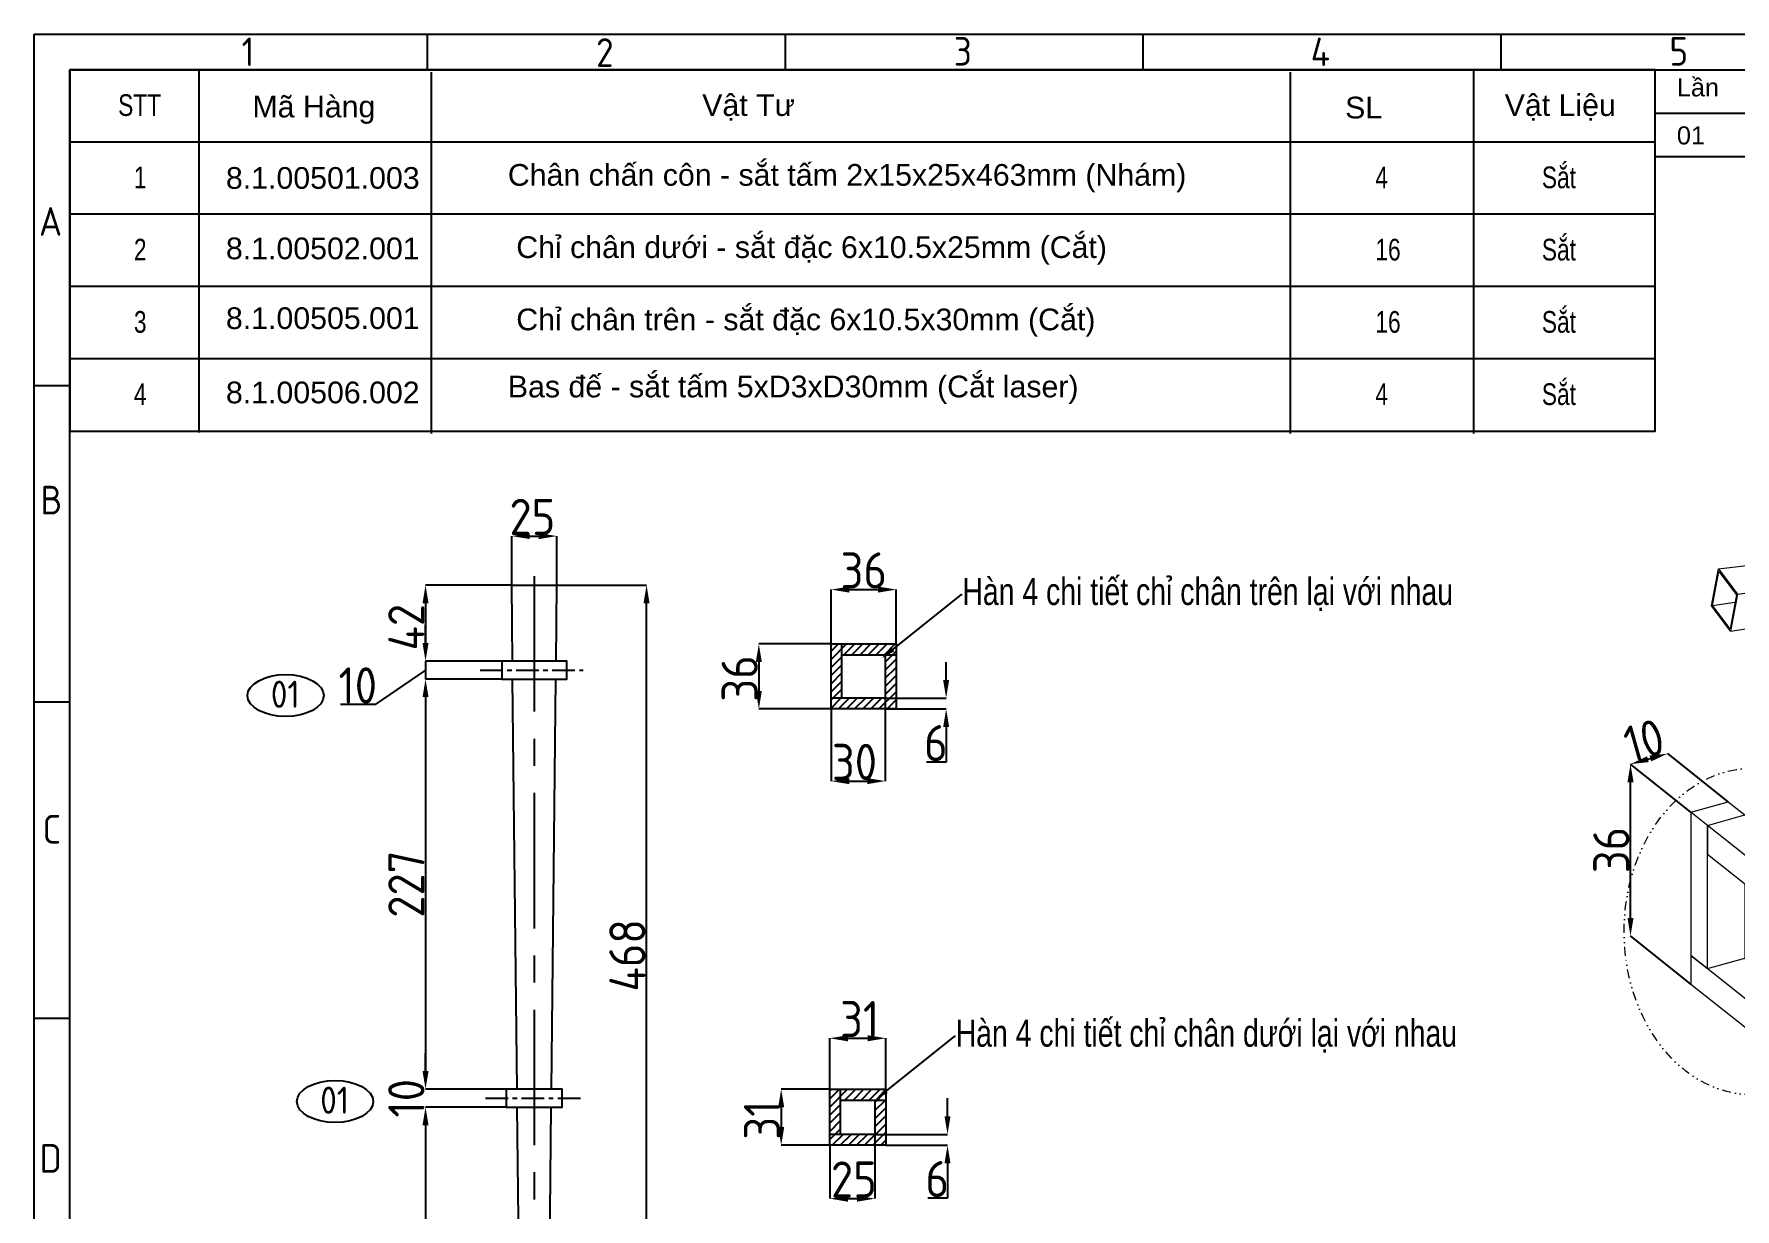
# Model space of a CAD drawing. Header units: millimetres. Extents: x -127318 to -46279, y 54276 to 57025.
# Drawn here: x -105221 to -104280, y 54836 to 55487 of the extents above; entities that cross this region are included whole.
import ezdxf
from ezdxf import colors
from ezdxf.entities.mleader import LeaderData, LeaderLine
from ezdxf.math import Vec2, Vec3

# ---------------------------------------------------------------- set-up
doc = ezdxf.new("R2010")
doc.units = ezdxf.units.MM
doc.header["$PDMODE"] = 2
for name, pattern in [('CENTER', [2, 1.25, -0.25, 0.25, -0.25]), ('CENTERX2', [4, 2.5, -0.5, 0.5, -0.5]), ('CONTPVMNIL', [0]), ('DIVIDE', [1.25, 0.5, -0.25, 0, -0.25, 0, -0.25])]:
    doc.linetypes.add(name, pattern=pattern)
doc.layers.get('0').update_dxf_attribs({"linetype": 'CONTPVMNIL'})
doc.layers.get('DEFPOINTS').update_dxf_attribs({"color": 6})
for name, color, linetype in [('CENTER', 1, 'CENTERX2'), ('FRAME050', 6, 'Continuous'), ('MAIN', 7, 'Continuous')]:
    doc.layers.add(name, color=color, linetype=linetype)
doc.layers.add('d tam', color=2, linetype='CENTER', lineweight=9)
doc.styles.add('ISOCP', font='isocp')
doc.styles.get("Standard").update_dxf_attribs({"font": 'isocp.shx'})
doc.styles.add('style1', font='arial.ttf', dxfattribs={"width": 0.75})
doc.dimstyles.new('Dim20$0', dxfattribs={"dimtxt": 20, "dimasz": 10, "dimexe": 0, "dimexo": 0, "dimgap": 0.6, "dimtad": 1, "dimtoh": 1, "dimdsep": 46, "dimtxsty": 'ISOCP', "dimcen": 0, "dimclrd": 3, "dimclre": 3, "dimclrt": 7, "dimadec": 3, "dimazin": 2, "dimtp": 0.05, "dimtm": 0.05, "dimtfac": 0.7, "dimtofl": 0, "dimtmove": 0, "dimatfit": 3, "dimfxl": 1, "dimtolj": 1, "dimarcsym": 0})
doc.dimstyles.new('Dim20$2', dxfattribs={"dimtxt": 20, "dimasz": 10, "dimexe": 0, "dimexo": 0, "dimgap": 0.6, "dimtad": 1, "dimtoh": 1, "dimdsep": 46, "dimtxsty": 'ISOCP', "dimcen": 0, "dimclrd": 3, "dimclre": 3, "dimclrt": 7, "dimadec": 3, "dimazin": 2, "dimtp": 0.05, "dimtm": 0.05, "dimtfac": 0.7, "dimtofl": 0, "dimtmove": 0, "dimatfit": 3, "dimfxl": 1, "dimtolj": 1, "dimarcsym": 0})

# ---------------------------------------------------------------- blocks, each defined once
blk = doc.blocks.new('ẢERHAEEH')
at = {"layer": 'FRAME050'}
for p, q in [((-261.36, 213.96), (-261.36, 217.92)), ((-221.76, 213.96), (-221.76, 217.92)), ((-182.16, 213.96), (-182.16, 217.92)), ((-142.56, 213.96), (-142.56, 217.92)), ((-300.96, 178.96), (-304.92, 178.96)), ((-300.96, 143.96), (-304.92, 143.96)), ((-304.92, 108.96), (-300.96, 108.96))]:
    blk.add_line(p, q, dxfattribs=at)
at = {"layer": 'MAIN', "color": 7, "linetype": 'Continuous'}
blk.add_lwpolyline([(-300.96, 213.96), (-3.96, 213.96), (-3.96, 3.96), (-300.96, 3.96)], close=True, dxfattribs=at)
at = {"layer": 'FRAME050', "style": 'ISOCP'}
for s, p in [('1', (-281.95, 214.36)), ('2', (-242.72, 214.28)), ('3', (-203.13, 214.42)), ('4', (-163.63, 214.36)), ('5', (-123.93, 214.42)), ('A', (-304.37, 195.59)), ('B', (-304.21, 164.74)), ('C', (-303.97, 128.3)), ('D', (-304.3, 91.87))]:
    blk.add_text(s, height=3.17, dxfattribs=at).set_placement(p)
blk = doc.blocks.new('*D443')
at = {"color": 3, "lineweight": -2, "ltscale": 30, "transparency": 16777216}
for p, q in [((-104779.94, 55149.11), (-104779.94, 55179.21)), ((-104769.94, 55179.21), (-104753.94, 55179.21)), ((-104743.94, 55149.11), (-104743.94, 55179.21))]:
    blk.add_line(p, q, dxfattribs=at)
at = {"color": 3, "ltscale": 30, "transparency": 16777216}
for points in [[(-104769.94, 55180.88), (-104769.94, 55177.55), (-104779.94, 55179.21)], [(-104753.94, 55180.88), (-104753.94, 55177.55), (-104743.94, 55179.21)]]:
    blk.add_solid(points, dxfattribs=at)
at = {"layer": 'DEFPOINTS', "color": 0, "ltscale": 30, "transparency": 16777216}
for p in [(-104743.94, 55179.21), (-104779.94, 55149.11), (-104743.94, 55149.11)]:
    blk.add_point(p, dxfattribs=at)
at = {"color": 7, "ltscale": 30, "transparency": 16777216, "insert": (-104761.86, 55189.81), "char_height": 20, "attachment_point": 5, "style": 'ISOCP'}
blk.add_mtext('\\A1;36', dxfattribs=at)
blk = doc.blocks.new('*D411')
at = {"color": 3, "lineweight": -2, "ltscale": 30, "transparency": 16777216}
for p, q in [((-104944.2, 55181.66), (-104882.06, 55181.66)), ((-104882.06, 54723.66), (-104882.06, 55171.66)), ((-104929.2, 54713.66), (-104882.06, 54713.66))]:
    blk.add_line(p, q, dxfattribs=at)
at = {"color": 3, "ltscale": 30, "transparency": 16777216}
for points in [[(-104883.73, 55171.66), (-104880.4, 55171.66), (-104882.06, 55181.66)], [(-104883.73, 54723.66), (-104880.4, 54723.66), (-104882.06, 54713.66)]]:
    blk.add_solid(points, dxfattribs=at)
at = {"layer": 'DEFPOINTS', "color": 0, "ltscale": 30, "transparency": 16777216}
for p in [(-104944.2, 55181.66), (-104882.06, 55181.66), (-104929.2, 54713.66)]:
    blk.add_point(p, dxfattribs=at)
at = {"color": 7, "ltscale": 30, "transparency": 16777216, "insert": (-104892.66, 54976.75), "char_height": 20, "attachment_point": 5, "rotation": 90, "style": 'ISOCP'}
blk.add_mtext('\\A1;468', dxfattribs=at)
blk = doc.blocks.new('*D412')
at = {"color": 3, "lineweight": -2, "ltscale": 30, "transparency": 16777216}
for p, q in [((-104956.7, 55181.66), (-104956.7, 55208.82)), ((-104946.7, 55208.82), (-104941.7, 55208.82)), ((-104931.7, 55181.66), (-104931.7, 55208.82))]:
    blk.add_line(p, q, dxfattribs=at)
at = {"color": 3, "ltscale": 30, "transparency": 16777216}
for points in [[(-104946.7, 55210.49), (-104946.7, 55207.15), (-104956.7, 55208.82)], [(-104941.7, 55210.49), (-104941.7, 55207.15), (-104931.7, 55208.82)]]:
    blk.add_solid(points, dxfattribs=at)
at = {"layer": 'DEFPOINTS', "color": 0, "ltscale": 30, "transparency": 16777216}
for p in [(-104931.7, 55208.82), (-104956.7, 55181.66), (-104931.7, 55181.66)]:
    blk.add_point(p, dxfattribs=at)
at = {"color": 7, "ltscale": 30, "transparency": 16777216, "insert": (-104945.25, 55219.42), "char_height": 20, "attachment_point": 5, "style": 'ISOCP'}
blk.add_mtext('\\A1;25', dxfattribs=at)
blk = doc.blocks.new('*D413')
at = {"color": 3, "lineweight": -2, "ltscale": 30, "transparency": 16777216}
for p, q in [((-104956.7, 55181.66), (-105004.37, 55181.66)), ((-105004.37, 55171.66), (-105004.37, 55149.66)), ((-104956.24, 55139.66), (-105004.37, 55139.66))]:
    blk.add_line(p, q, dxfattribs=at)
at = {"color": 3, "ltscale": 30, "transparency": 16777216}
for points in [[(-105006.04, 55171.66), (-105002.7, 55171.66), (-105004.37, 55181.66)], [(-105006.04, 55149.66), (-105002.7, 55149.66), (-105004.37, 55139.66)]]:
    blk.add_solid(points, dxfattribs=at)
at = {"layer": 'DEFPOINTS', "color": 0, "ltscale": 30, "transparency": 16777216}
for p in [(-104956.7, 55181.66), (-105004.37, 55139.66), (-104956.24, 55139.66)]:
    blk.add_point(p, dxfattribs=at)
at = {"color": 7, "ltscale": 30, "transparency": 16777216, "insert": (-105014.97, 55158.38), "char_height": 20, "attachment_point": 5, "rotation": 90, "style": 'ISOCP'}
blk.add_mtext('\\A1;42', dxfattribs=at)
blk = doc.blocks.new('*D426')
at = {"color": 3, "lineweight": -2, "ltscale": 30, "transparency": 16777216}
for p, q in [((-105004.37, 55149.66), (-105004.37, 55159.66)), ((-104956.24, 55139.66), (-105004.37, 55139.66)), ((-105004.37, 55139.66), (-105004.37, 55129.66)), ((-105004.37, 55134.66), (-105032.25, 55115.54)), ((-104962.2, 55129.66), (-105004.37, 55129.66)), ((-105004.37, 55119.66), (-105004.37, 55109.66)), ((-105032.25, 55115.54), (-105051.46, 55115.54))]:
    blk.add_line(p, q, dxfattribs=at)
at = {"color": 3, "ltscale": 30, "transparency": 16777216}
for points in [[(-105006.04, 55149.66), (-105002.7, 55149.66), (-105004.37, 55139.66)], [(-105006.04, 55119.66), (-105002.7, 55119.66), (-105004.37, 55129.66)]]:
    blk.add_solid(points, dxfattribs=at)
at = {"layer": 'DEFPOINTS', "color": 0, "ltscale": 30, "transparency": 16777216}
for p in [(-104956.24, 55139.66), (-105004.37, 55129.66), (-104962.2, 55129.66)]:
    blk.add_point(p, dxfattribs=at)
at = {"color": 7, "ltscale": 30, "transparency": 16777216, "insert": (-105041.85, 55126.14), "char_height": 20, "attachment_point": 5, "style": 'ISOCP'}
blk.add_mtext('\\A1;10', dxfattribs=at)
blk = doc.blocks.new('*D427')
at = {"color": 3, "lineweight": -2, "ltscale": 30, "transparency": 16777216}
for p, q in [((-104962.2, 55129.66), (-105004.37, 55129.66)), ((-105004.37, 55119.66), (-105004.37, 54912.66)), ((-104959.7, 54902.66), (-105004.37, 54902.66))]:
    blk.add_line(p, q, dxfattribs=at)
at = {"color": 3, "ltscale": 30, "transparency": 16777216}
for points in [[(-105006.04, 55119.66), (-105002.7, 55119.66), (-105004.37, 55129.66)], [(-105006.04, 54912.66), (-105002.7, 54912.66), (-105004.37, 54902.66)]]:
    blk.add_solid(points, dxfattribs=at)
at = {"layer": 'DEFPOINTS', "color": 0, "ltscale": 30, "transparency": 16777216}
for p in [(-104962.2, 55129.66), (-105004.37, 54902.66), (-104959.7, 54902.66)]:
    blk.add_point(p, dxfattribs=at)
at = {"color": 7, "ltscale": 30, "transparency": 16777216, "insert": (-105014.97, 55016.16), "char_height": 20, "attachment_point": 5, "rotation": 90, "style": 'ISOCP'}
blk.add_mtext('\\A1;227', dxfattribs=at)
blk = doc.blocks.new('*D428')
at = {"color": 3, "lineweight": -2, "ltscale": 30, "transparency": 16777216}
for p, q in [((-105004.37, 54912.66), (-105004.37, 54922.66)), ((-104959.7, 54902.66), (-105004.37, 54902.66)), ((-104959.7, 54892.66), (-105004.37, 54892.66)), ((-105004.37, 54882.66), (-105004.37, 54872.66))]:
    blk.add_line(p, q, dxfattribs=at)
at = {"color": 3, "ltscale": 30, "transparency": 16777216}
for points in [[(-105006.04, 54912.66), (-105002.7, 54912.66), (-105004.37, 54902.66)], [(-105006.04, 54882.66), (-105002.7, 54882.66), (-105004.37, 54892.66)]]:
    blk.add_solid(points, dxfattribs=at)
at = {"layer": 'DEFPOINTS', "color": 0, "ltscale": 30, "transparency": 16777216}
for p in [(-104959.7, 54902.66), (-105004.37, 54892.66), (-104959.7, 54892.66)]:
    blk.add_point(p, dxfattribs=at)
at = {"color": 7, "ltscale": 30, "transparency": 16777216, "insert": (-105014.97, 54897.66), "char_height": 20, "attachment_point": 5, "rotation": 90, "style": 'ISOCP'}
blk.add_mtext('\\A1;10', dxfattribs=at)
blk = doc.blocks.new('*D429')
at = {"color": 3, "lineweight": -2, "ltscale": 30, "transparency": 16777216}
for p, q in [((-104959.7, 54892.66), (-105004.37, 54892.66)), ((-105004.37, 54882.66), (-105004.37, 54728.66)), ((-104959.2, 54718.66), (-105004.37, 54718.66))]:
    blk.add_line(p, q, dxfattribs=at)
at = {"color": 3, "ltscale": 30, "transparency": 16777216}
for points in [[(-105006.04, 54882.66), (-105002.7, 54882.66), (-105004.37, 54892.66)], [(-105006.04, 54728.66), (-105002.7, 54728.66), (-105004.37, 54718.66)]]:
    blk.add_solid(points, dxfattribs=at)
at = {"layer": 'DEFPOINTS', "color": 0, "ltscale": 30, "transparency": 16777216}
for p in [(-104959.7, 54892.66), (-105004.37, 54718.66), (-104959.2, 54718.66)]:
    blk.add_point(p, dxfattribs=at)
at = {"color": 7, "ltscale": 30, "transparency": 16777216, "insert": (-105014.97, 54805.66), "char_height": 20, "attachment_point": 5, "rotation": 90, "style": 'ISOCP'}
blk.add_mtext('\\A1;174', dxfattribs=at)
blk = doc.blocks.new('2131')
at = {"color": 0, "linetype": 'Continuous', "lineweight": 0, "extrusion": (0, 0.903528, 0.42853)}
for p, q in [((-100923.35, 43792.51), (-100908.01, 43800.97)), ((-100921.95, 43792.59), (-100907.83, 43800.37)), ((-100908.01, 43800.97), (-100888.27, 43794.4)), ((-100907.83, 43800.37), (-100889.67, 43794.32)), ((-100907.83, 43800.37), (-100907.8, 43787.88)), ((-100903.61, 43785.94), (-100923.35, 43792.51)), ((-100923.35, 43792.51), (-100922.69, 43753.44)), ((-100903.79, 43786.54), (-100921.95, 43792.59)), ((-100889.67, 43794.32), (-100903.79, 43786.54)), ((-100903.61, 43785.94), (-100903.69, 43747.12)), ((-100888.27, 43794.4), (-100903.61, 43785.94)), ((-100888.27, 43794.4), (-100888.92, 43755.18)), ((-100922.8, 43759.55), (-100931.51, 43754.75)), ((-100888.87, 43758.46), (-100882.83, 43756.45)), ((-100880.99, 43757.46), (-100888.84, 43760.08)), ((-100931.51, 43754.75), (-100931.51, 43747.52)), ((-100931.51, 43754.75), (-100903.08, 43745.28)), ((-100903.61, 43747.09), (-100929.66, 43755.77)), ((-100927.3, 43754.98), (-100922.76, 43757.48)), ((-100885.2, 43757.24), (-100905.45, 43746.07)), ((-100903.08, 43745.28), (-100880.99, 43757.46)), ((-100880.99, 43750.24), (-100903.08, 43738.06)), ((-100880.99, 43757.46), (-100880.99, 43750.24)), ((-100903.08, 43738.06), (-100931.51, 43747.52)), ((-100922.54, 43744.54), (-100919.08, 43538.1)), ((-100903.08, 43745.28), (-100903.08, 43738.06)), ((-100889.08, 43745.77), (-100892.55, 43539.05)), ((-100903.71, 43738.27), (-100904.15, 43533.13)), ((-100919.18, 43543.92), (-100927.56, 43539.3)), ((-100923.35, 43539.53), (-100919.14, 43541.85)), ((-100888.27, 43541.41), (-100905.45, 43531.94)), ((-100903.08, 43531.15), (-100884.06, 43541.64)), ((-100892.48, 43542.81), (-100885.9, 43540.62)), ((-100884.06, 43541.64), (-100892.46, 43544.43)), ((-100884.06, 43541.64), (-100884.06, 43534.41)), ((-100927.56, 43539.3), (-100927.56, 43532.07)), ((-100927.56, 43539.3), (-100903.08, 43531.15)), ((-100903.08, 43523.92), (-100927.56, 43532.07)), ((-100903.61, 43532.95), (-100925.72, 43540.32)), ((-100884.06, 43534.41), (-100903.08, 43523.92)), ((-100918.93, 43529.2), (-100916.33, 43374.56)), ((-100904.16, 43524.28), (-100904.49, 43370.61)), ((-100903.08, 43531.15), (-100903.08, 43523.92)), ((-100892.7, 43529.64), (-100895.28, 43375.69)), ((-100920.81, 43375.12), (-100920.81, 43372.41)), ((-100916.33, 43374.56), (-100904.49, 43370.61)), ((-100904.49, 43370.61), (-100895.28, 43375.69)), ((-100890.81, 43375.12), (-100890.81, 43372.41))]:
    blk.add_line(p, q, dxfattribs=at)
at = {"color": 0, "linetype": 'Continuous', "lineweight": 0}
blk.add_ellipse((-100905.81, 43375.12), major_axis=(-15, 0), ratio=0.42853, start_param=-0.785073, end_param=3.928452, dxfattribs=at)
at = {"color": 0, "linetype": 'Continuous', "lineweight": 0, "extrusion": (-1.39636e-16, -5.76276e-29, -1)}
blk.add_ellipse((-100905.81, 43372.41), major_axis=(15, 0), ratio=0.42853, start_param=0, end_param=3.141593, dxfattribs=at)
blk = doc.blocks.new('*D439')
at = {"color": 3, "lineweight": -2, "ltscale": 30, "transparency": 16777216}
for p, q in [((-104780.67, 54902.66), (-104780.67, 54930.86)), ((-104770.67, 54930.86), (-104759.67, 54930.86)), ((-104749.67, 54902.66), (-104749.67, 54930.86))]:
    blk.add_line(p, q, dxfattribs=at)
at = {"color": 3, "ltscale": 30, "transparency": 16777216}
for points in [[(-104770.67, 54932.53), (-104770.67, 54929.19), (-104780.67, 54930.86)], [(-104759.67, 54932.53), (-104759.67, 54929.19), (-104749.67, 54930.86)]]:
    blk.add_solid(points, dxfattribs=at)
at = {"layer": 'DEFPOINTS', "color": 0, "ltscale": 30, "transparency": 16777216}
for p in [(-104749.67, 54930.86), (-104780.67, 54902.66), (-104749.67, 54902.66)]:
    blk.add_point(p, dxfattribs=at)
at = {"color": 7, "ltscale": 30, "transparency": 16777216, "insert": (-104764.16, 54941.46), "char_height": 20, "attachment_point": 5, "style": 'ISOCP'}
blk.add_mtext('\\A1;31', dxfattribs=at)
blk = doc.blocks.new('*D440')
at = {"color": 3, "lineweight": -2, "ltscale": 30, "transparency": 16777216}
for p, q in [((-104780.67, 54871.66), (-104780.67, 54842.09)), ((-104755.67, 54871.66), (-104755.67, 54842.09)), ((-104770.67, 54842.09), (-104765.67, 54842.09))]:
    blk.add_line(p, q, dxfattribs=at)
at = {"color": 3, "ltscale": 30, "transparency": 16777216}
for points in [[(-104770.67, 54843.75), (-104770.67, 54840.42), (-104780.67, 54842.09)], [(-104765.67, 54843.75), (-104765.67, 54840.42), (-104755.67, 54842.09)]]:
    blk.add_solid(points, dxfattribs=at)
at = {"layer": 'DEFPOINTS', "color": 0, "ltscale": 30, "transparency": 16777216}
for p in [(-104780.67, 54871.66), (-104755.67, 54871.66), (-104755.67, 54842.09)]:
    blk.add_point(p, dxfattribs=at)
at = {"color": 7, "ltscale": 30, "transparency": 16777216, "insert": (-104767.33, 54852.69), "char_height": 20, "attachment_point": 5, "style": 'ISOCP'}
blk.add_mtext('\\A1;25', dxfattribs=at)
blk = doc.blocks.new('*D441')
at = {"color": 3, "lineweight": -2, "ltscale": 30, "transparency": 16777216}
for p, q in [((-104715.54, 54887.66), (-104715.54, 54897.66)), ((-104755.67, 54877.66), (-104715.54, 54877.66)), ((-104749.67, 54871.66), (-104715.54, 54871.66)), ((-104715.54, 54861.66), (-104715.54, 54842.34)), ((-104715.54, 54842.34), (-104726.33, 54842.34))]:
    blk.add_line(p, q, dxfattribs=at)
at = {"color": 3, "ltscale": 30, "transparency": 16777216}
for points in [[(-104717.2, 54887.66), (-104713.87, 54887.66), (-104715.54, 54877.66)], [(-104717.2, 54861.66), (-104713.87, 54861.66), (-104715.54, 54871.66)]]:
    blk.add_solid(points, dxfattribs=at)
at = {"layer": 'DEFPOINTS', "color": 0, "ltscale": 30, "transparency": 16777216}
for p in [(-104755.67, 54877.66), (-104749.67, 54871.66), (-104715.54, 54871.66)]:
    blk.add_point(p, dxfattribs=at)
at = {"color": 7, "ltscale": 30, "transparency": 16777216, "insert": (-104721.23, 54852.94), "char_height": 20, "attachment_point": 5, "style": 'ISOCP'}
blk.add_mtext('\\A1;6', dxfattribs=at)
blk = doc.blocks.new('*D442')
at = {"color": 3, "lineweight": -2, "ltscale": 30, "transparency": 16777216}
for p, q in [((-104780.67, 54902.66), (-104807.56, 54902.66)), ((-104807.56, 54892.66), (-104807.56, 54881.66)), ((-104780.67, 54871.66), (-104807.56, 54871.66))]:
    blk.add_line(p, q, dxfattribs=at)
at = {"color": 3, "ltscale": 30, "transparency": 16777216}
for points in [[(-104809.23, 54892.66), (-104805.89, 54892.66), (-104807.56, 54902.66)], [(-104809.23, 54881.66), (-104805.89, 54881.66), (-104807.56, 54871.66)]]:
    blk.add_solid(points, dxfattribs=at)
at = {"layer": 'DEFPOINTS', "color": 0, "ltscale": 30, "transparency": 16777216}
for p in [(-104780.67, 54902.66), (-104807.56, 54871.66), (-104780.67, 54871.66)]:
    blk.add_point(p, dxfattribs=at)
at = {"color": 7, "ltscale": 30, "transparency": 16777216, "insert": (-104818.16, 54885.57), "char_height": 20, "attachment_point": 5, "rotation": 90, "style": 'ISOCP'}
blk.add_mtext('\\A1;31', dxfattribs=at)
blk = doc.blocks.new('*D444')
at = {"color": 3, "lineweight": -2, "ltscale": 30, "transparency": 16777216}
for p, q in [((-104779.94, 55149.11), (-104819.93, 55149.11)), ((-104819.93, 55139.11), (-104819.93, 55123.11)), ((-104779.94, 55113.11), (-104819.93, 55113.11))]:
    blk.add_line(p, q, dxfattribs=at)
at = {"color": 3, "ltscale": 30, "transparency": 16777216}
for points in [[(-104821.59, 55139.11), (-104818.26, 55139.11), (-104819.93, 55149.11)], [(-104821.59, 55123.11), (-104818.26, 55123.11), (-104819.93, 55113.11)]]:
    blk.add_solid(points, dxfattribs=at)
at = {"layer": 'DEFPOINTS', "color": 0, "ltscale": 30, "transparency": 16777216}
for p in [(-104779.94, 55149.11), (-104819.93, 55113.11), (-104779.94, 55113.11)]:
    blk.add_point(p, dxfattribs=at)
at = {"color": 7, "ltscale": 30, "transparency": 16777216, "insert": (-104830.53, 55129.99), "char_height": 20, "attachment_point": 5, "rotation": 90, "style": 'ISOCP'}
blk.add_mtext('\\A1;36', dxfattribs=at)
blk = doc.blocks.new('*D436')
at = {"color": 3, "lineweight": -2, "ltscale": 30, "transparency": 16777216}
for p, q in [((-104779.94, 55113.11), (-104779.94, 55073.19)), ((-104749.94, 55113.11), (-104749.94, 55073.19)), ((-104769.94, 55073.19), (-104759.94, 55073.19))]:
    blk.add_line(p, q, dxfattribs=at)
at = {"color": 3, "ltscale": 30, "transparency": 16777216}
for points in [[(-104769.94, 55074.85), (-104769.94, 55071.52), (-104779.94, 55073.19)], [(-104759.94, 55074.85), (-104759.94, 55071.52), (-104749.94, 55073.19)]]:
    blk.add_solid(points, dxfattribs=at)
at = {"layer": 'DEFPOINTS', "color": 0, "ltscale": 30, "transparency": 16777216}
for p in [(-104779.94, 55113.11), (-104749.94, 55113.11), (-104749.94, 55073.19)]:
    blk.add_point(p, dxfattribs=at)
at = {"color": 7, "ltscale": 30, "transparency": 16777216, "insert": (-104767, 55083.79), "char_height": 20, "attachment_point": 5, "style": 'ISOCP'}
blk.add_mtext('\\A1;30', dxfattribs=at)
blk = doc.blocks.new('*D437')
at = {"color": 3, "lineweight": -2, "ltscale": 30, "transparency": 16777216}
for p, q in [((-104716.28, 55129.11), (-104716.28, 55139.11)), ((-104749.94, 55119.11), (-104716.28, 55119.11)), ((-104749.94, 55113.11), (-104716.28, 55113.11)), ((-104716.28, 55103.11), (-104716.28, 55083.62)), ((-104716.28, 55083.62), (-104727.07, 55083.62))]:
    blk.add_line(p, q, dxfattribs=at)
at = {"color": 3, "ltscale": 30, "transparency": 16777216}
for points in [[(-104717.95, 55129.11), (-104714.61, 55129.11), (-104716.28, 55119.11)], [(-104717.95, 55103.11), (-104714.61, 55103.11), (-104716.28, 55113.11)]]:
    blk.add_solid(points, dxfattribs=at)
at = {"layer": 'DEFPOINTS', "color": 0, "ltscale": 30, "transparency": 16777216}
for p in [(-104749.94, 55119.11), (-104749.94, 55113.11), (-104716.28, 55113.11)]:
    blk.add_point(p, dxfattribs=at)
at = {"color": 7, "ltscale": 30, "transparency": 16777216, "insert": (-104721.98, 55094.22), "char_height": 20, "attachment_point": 5, "style": 'ISOCP'}
blk.add_mtext('\\A1;6', dxfattribs=at)
blk = doc.blocks.new('A$C0eaf9408')
at = {"color": 0, "linetype": 'Continuous', "lineweight": 0, "extrusion": (4.996e-16, 0.880762, 0.473559)}
for p, q in [((-78.82, 109.89), (-71.94, 111.82)), ((-78.82, 109.89), (-78.82, 83.46)), ((-75.75, 107.45), (-78.82, 109.89)), ((-71.94, 111.82), (-68.88, 109.38)), ((-75.75, 107.45), (-68.88, 109.38)), ((-75.75, 107.45), (-68.88, 109.38)), ((-75.75, 107.45), (-75.75, 102.16)), ((-60.42, 95.23), (-75.75, 107.45)), ((-75.75, 81.02), (-75.75, 107.45)), ((-68.88, 109.38), (-53.54, 97.17)), ((-75.75, 102.16), (-60.42, 89.95)), ((-68.88, 96.69), (-68.88, 82.96)), ((-60.42, 95.23), (-53.54, 97.17)), ((-60.42, 89.95), (-60.42, 95.23)), ((-53.54, 97.17), (-53.54, 91.89)), ((-63.48, 92.39), (-63.48, 65.97)), ((-60.42, 89.95), (-63.48, 92.39)), ((-60.42, 89.95), (-53.54, 91.89)), ((-60.42, 89.95), (-53.54, 91.89)), ((-53.54, 91.89), (-53.54, 65.46)), ((-60.42, 63.53), (-60.42, 89.95)), ((-78.82, 83.46), (-75.75, 81.02)), ((-78.82, 83.46), (-78.82, 78.18)), ((-63.48, 71.25), (-78.82, 83.46)), ((-75.75, 81.02), (-68.88, 82.96)), ((-68.88, 82.96), (-63.48, 78.67)), ((-78.82, 78.18), (-63.48, 65.97)), ((-63.48, 65.97), (-63.48, 71.25)), ((-63.48, 65.97), (-60.42, 63.53)), ((-60.42, 63.53), (-53.54, 65.46))]:
    blk.add_line(p, q, dxfattribs=at)
blk = doc.blocks.new('*D598')
at = {"color": 3, "lineweight": -2, "ltscale": 30, "transparency": 16777216}
for p, q in [((-104304.17, 55056), (-104337.6, 55082.61)), ((-104327.97, 55085.33), (-104326.6, 55085.71)), ((-104283.55, 55061.81), (-104316.97, 55088.42))]:
    blk.add_line(p, q, dxfattribs=at)
at = {"color": 3, "ltscale": 30, "transparency": 16777216}
for points in [[(-104328.42, 55086.93), (-104327.52, 55083.72), (-104337.6, 55082.61)], [(-104327.05, 55087.32), (-104326.14, 55084.11), (-104316.97, 55088.42)]]:
    blk.add_solid(points, dxfattribs=at)
at = {"layer": 'DEFPOINTS', "color": 0, "ltscale": 30, "transparency": 16777216}
for p in [(-104316.97, 55088.42), (-104283.55, 55061.81), (-104304.17, 55056)]:
    blk.add_point(p, dxfattribs=at)
at = {"color": 7, "ltscale": 30, "transparency": 16777216, "insert": (-104330.16, 55095.72), "char_height": 20, "attachment_point": 5, "rotation": 15.73043, "style": 'ISOCP'}
blk.add_mtext('\\A1;10', dxfattribs=at)
blk = doc.blocks.new('*D600')
at = {"color": 3, "lineweight": -2, "ltscale": 30, "transparency": 16777216}
for p, q in [((-104304.17, 55056), (-104337.6, 55082.61)), ((-104337.6, 54997.49), (-104337.6, 55072.61)), ((-104304.17, 54960.88), (-104337.6, 54987.49))]:
    blk.add_line(p, q, dxfattribs=at)
at = {"color": 3, "ltscale": 30, "transparency": 16777216}
for points in [[(-104339.26, 55072.61), (-104335.93, 55072.61), (-104337.6, 55082.61)], [(-104339.26, 54997.49), (-104335.93, 54997.49), (-104337.6, 54987.49)]]:
    blk.add_solid(points, dxfattribs=at)
at = {"layer": 'DEFPOINTS', "color": 0, "ltscale": 30, "transparency": 16777216}
for p in [(-104337.6, 55082.61), (-104304.17, 55056), (-104304.17, 54960.88)]:
    blk.add_point(p, dxfattribs=at)
at = {"color": 7, "ltscale": 30, "transparency": 16777216, "insert": (-104348.2, 55035.05), "char_height": 20, "attachment_point": 5, "rotation": 90, "style": 'ISOCP'}
blk.add_mtext('\\A1;36', dxfattribs=at)
blk = doc.blocks.new('*D777')
at = {"color": 3, "lineweight": -2, "ltscale": 30, "transparency": 16777216}
blk.add_line((-104929.2, 54718.66), (-104847.49, 54718.66), dxfattribs=at)
blk.add_arc((-104944.2, 54718.66), 96.71, 5.92726, 84.07274, dxfattribs=at)
at = {"color": 3, "ltscale": 30, "transparency": 16777216}
for points in [[(-104934.3, 54813.19), (-104934.13, 54816.52), (-104944.2, 54815.37)], [(-104846.35, 54728.73), (-104849.68, 54728.56), (-104847.49, 54718.66)]]:
    blk.add_solid(points, dxfattribs=at)
at = {"layer": 'DEFPOINTS', "color": 0, "ltscale": 30, "transparency": 16777216}
for p in [(-104944.2, 55186.66, 0), (-104895.85, 54802.41), (-104959.2, 54718.66, 0), (-104944.2, 54713.66, 0), (-104929.2, 54718.66, 0)]:
    blk.add_point(p, dxfattribs=at)
at = {"color": 7, "ltscale": 30, "transparency": 16777216, "insert": (-104861.81, 54787.41), "char_height": 20, "attachment_point": 5, "rotation": 309.84512, "style": 'ISOCP'}
blk.add_mtext('\\A1;90°', dxfattribs=at)

msp = doc.modelspace()

# ---------------------------------------------------------------- hatches: boundary and pattern name
at = {"ltscale": 30}
h = msp.add_hatch(dxfattribs=at)
h.set_pattern_fill('ANSI31', color=4)
h.set_pattern_definition([(45, (-1415.654, 11264.552), (-2.24506403, 2.24506403), [])])
h.paths.add_polyline_path([(-104743.944, 55149.114), (-104773.944, 55149.114), (-104773.944, 55143.114), (-104743.944, 55143.114)])
h.paths.add_polyline_path([(-104773.944, 55149.114), (-104779.944, 55149.114), (-104779.944, 55119.114), (-104773.944, 55119.114)])
h.paths.add_polyline_path([(-104743.944, 55143.114), (-104749.944, 55143.114), (-104749.944, 55113.114), (-104743.944, 55113.114)])
h.paths.add_polyline_path([(-104749.944, 55119.114), (-104779.944, 55119.114), (-104779.944, 55113.114), (-104749.944, 55113.114)])
h.paths.add_polyline_path([(-104749.944, 55143.114), (-104773.944, 55143.114), (-104773.944, 55119.114), (-104749.944, 55119.114)], flags=17)
h.paths.add_polyline_path([(-104773.944, 55143.114), (-104749.944, 55143.114), (-104749.944, 55119.114), (-104773.944, 55119.114)], flags=17)
h = msp.add_hatch(dxfattribs=at)
h.set_pattern_fill('ANSI31', color=4)
h.paths.add_polyline_path([(-104749.666, 54902.661), (-104774.666, 54902.661), (-104774.666, 54896.661), (-104749.666, 54896.661)])
h.paths.add_polyline_path([(-104774.666, 54902.661), (-104780.666, 54902.661), (-104780.666, 54877.661), (-104774.666, 54877.661)])
h.paths.add_polyline_path([(-104755.666, 54877.661), (-104780.666, 54877.661), (-104780.666, 54871.661), (-104755.666, 54871.661)])
h.paths.add_polyline_path([(-104749.666, 54896.661), (-104755.666, 54896.661), (-104755.666, 54871.661), (-104749.666, 54871.661)])
h.paths.add_polyline_path([(-104755.666, 54896.661), (-104774.666, 54896.661), (-104774.666, 54877.661), (-104755.666, 54877.661)], flags=17)
h.paths.add_polyline_path([(-104755.666, 54877.661), (-104774.666, 54877.661), (-104774.666, 54896.661), (-104755.666, 54896.661)], flags=17)

# ---------------------------------------------------------------- linework, layer by layer
for p, q in [((-104324.018, 55466.903), (-105201.208, 55466.903)), ((-104424.505, 55466.903), (-104424.505, 55265.533)), ((-105129.898, 55466.098), (-105129.898, 55266.098)), ((-105001.199, 55465.533), (-105001.199, 55265.533)), ((-104525.904, 55465.533), (-104525.904, 55265.533)), ((-104324.018, 55426.903), (-105201.208, 55426.903)), ((-104324.018, 55386.903), (-105201.208, 55386.903)), ((-104324.018, 55346.903), (-105201.208, 55346.903)), ((-104324.018, 55306.903), (-105201.208, 55306.903)), ((-104956.702, 55181.661, 0), (-104931.702, 55181.661, 0)), ((-104956.238, 55139.661, 0), (-104956.702, 55181.661, 0)), ((-104932.166, 55139.661, 0), (-104931.702, 55181.661, 0)), ((-104773.944, 55119.114, 0), (-104773.944, 55149.114, 0)), ((-104773.944, 55143.114, 0), (-104743.944, 55143.114, 0)), ((-104749.944, 55143.114, 0), (-104749.944, 55113.114, 0)), ((-104953.678, 54902.661, 0), (-104956.151, 55129.661, 0)), ((-104934.726, 54902.661, 0), (-104932.253, 55129.661, 0)), ((-104749.944, 55119.114, 0), (-104779.944, 55119.114, 0)), ((-104780.666, 54902.661, 0), (-104749.666, 54902.661, 0)), ((-104780.666, 54871.661, 0), (-104780.666, 54902.661, 0)), ((-104774.666, 54877.661, 0), (-104774.666, 54902.661, 0)), ((-104749.666, 54902.661, 0), (-104749.666, 54871.661, 0)), ((-104951.702, 54718.661, 0), (-104953.592, 54892.661, 0)), ((-104936.702, 54718.661, 0), (-104934.812, 54892.661, 0)), ((-104774.666, 54896.661, 0), (-104749.666, 54896.661, 0)), ((-104755.666, 54896.661, 0), (-104755.666, 54871.661, 0)), ((-104755.666, 54877.661, 0), (-104780.666, 54877.661, 0)), ((-104749.666, 54871.661, 0), (-104780.666, 54871.661, 0))]:
    msp.add_line(p, q, dxfattribs=at)
msp.add_lwpolyline([(-105201.208, 55266.903), (-104324.018, 55266.903), (-104324.018, 55466.903), (-105201.208, 55466.903)], close=True, dxfattribs=at)
at = {"ltscale": 30, "elevation": 0}
for points in [[(-104779.944, 55149.114), (-104743.944, 55149.114), (-104743.944, 55113.114), (-104779.944, 55113.114)], [(-104962.202, 55129.661), (-104926.202, 55129.661), (-104926.202, 55139.661), (-104962.202, 55139.661)], [(-104959.702, 54892.661), (-104928.702, 54892.661), (-104928.702, 54902.661), (-104959.702, 54902.661)]]:
    msp.add_lwpolyline(points, close=True, dxfattribs=at)
at = {"color": 2, "ltscale": 3, "elevation": 0}
for points in [[(-104974.202, 55094.661, 0, 0, 0), (-104974.202, 55114.661, 6, 0, 0), (-104974.202, 55134.661, 0, 0, 0)], [(-104917.202, 55094.661, 0, 0, 0), (-104917.202, 55114.661, 6, 0, 0), (-104917.202, 55134.661, 0, 0, 0)], [(-104974.202, 54857.661, 0, 0, 0), (-104974.202, 54877.661, 6, 0, 0), (-104974.202, 54897.661, 0, 0, 0)], [(-104917.202, 54857.661, 0, 0, 0), (-104917.202, 54877.661, 6, 0, 0), (-104917.202, 54897.661, 0, 0, 0)]]:
    msp.add_lwpolyline(points, format="xyseb", dxfattribs=at)
at = {"color": 1}
for centre in [(-105081.77, 55120.554), (-105054.452, 54895.869)]:
    msp.add_ellipse(centre, major_axis=(-21.079, 0), ratio=0.5517163, dxfattribs=at)
at = {"layer": 'CENTER', "ltscale": 30}
msp.add_line((-104944.202, 55186.661, 0), (-104944.202, 54713.661, 0), dxfattribs=at)
at = {"layer": 'CENTER', "ltscale": 5}
for p, q in [((-104974.202, 55134.661, 0), (-104917.202, 55134.661, 0)), ((-104971.202, 54897.661, 0), (-104917.202, 54897.661, 0))]:
    msp.add_line(p, q, dxfattribs=at)
at = {"layer": 'd tam', "linetype": 'DIVIDE', "ltscale": 10}
msp.add_ellipse((-104270.027, 54989.986), major_axis=(0, 90.358), ratio=0.7869243, dxfattribs=at)
at = {"layer": 'DEFPOINTS', "ltscale": 30}
msp.add_lwpolyline([(-105221.008, 55486.703), (-103696.408, 55486.703), (-103696.408, 54397.103), (-105221.008, 54397.103)], close=True, dxfattribs=at)
at = {"layer": 'MAIN'}
for p, q in [((-104324.018, 55442.903), (-104324.018, 55466.903)), ((-104324.018, 55442.903), (-103716.208, 55442.903)), ((-104324.018, 55418.903), (-103716.208, 55418.903))]:
    msp.add_line(p, q, dxfattribs=at)

# ---------------------------------------------------------------- block references
for name, p, xscale, yscale, zscale in [('ẢERHAEEH', (-103696.408, 54397.103), 5, 5, 5), ('A$C0eaf9408', (-104067.719, 54726.342), 3, 3, 3)]:
    msp.add_blockref(name, p, dxfattribs=dict(xscale=xscale, yscale=yscale, zscale=zscale))
at = {"rotation": 97.88359365952363}
msp.add_blockref('2131', (-74746.35, 161132.264, 0), dxfattribs=at)

# ---------------------------------------------------------------- texts
at = {"char_height": 10, "width": 24.50884, "attachment_point": 1}
for s, insert in [('{\\fArial|b0|i0|c0|p34;Lần}', (-104311.935, 55462.17)), ('{\\fArial|b0|i0|c0|p34;01}', (-104311.935, 55435.578))]:
    msp.add_mtext(s, dxfattribs=dict(at, insert=insert))
at = {"ltscale": 30, "char_height": 12, "attachment_point": 1, "style": 'style1'}
for s, insert, width in [('STT', (-105174.458, 55453.358), 63.54217), ('{\\W1;Mã Hàng}', (-105100.144, 55452.554), 147.62461), ('{\\W1;Vật Tư}', (-104851.269, 55453.358), 223.28003), ('{\\W1;SL}', (-104495.509, 55451.989), 63.54217), ('{\\W1;Vật Liệu}', (-104407.22, 55453.358), 63.54217), ('1', (-105165.732, 55413.358), 63.54217), ('{\\W1;8.1.00501.003}', (-105114.817, 55413.031), 63.54217), ('{\\W1;Chân chấn côn - sắt tấm 2x15x25x463mm (Nhám)}', (-104958.818, 55414.728), 418.39032), ('4', (-104478.78, 55413.358), 63.54217), ('Sắt ', (-104386.646, 55413.358), 63.54217), ('2', (-105165.732, 55373.358), 63.54217), ('{\\W1;8.1.00502.001}', (-105114.817, 55374.042), 63.54217), ('{\\W1; Chỉ chân dưới - sắt đặc 6x10.5x25mm (Cắt)}', (-104958.818, 55374.728), 415.80794), ('16', (-104478.78, 55373.358), 63.54217), ('Sắt ', (-104386.646, 55373.358), 63.54217), ('{\\W1;8.1.00505.001}', (-105114.817, 55335.432), 63.54217), ('{\\W1; Chỉ chân trên - sắt đặc 6x10.5x30mm (Cắt)}', (-104958.818, 55334.728), 403.32698), ('Sắt ', (-104386.646, 55333.358), 63.54217), ('3', (-105165.732, 55333.358), 63.54217), ('16', (-104478.78, 55333.358), 63.54217), ('{\\W1;Bas đế - sắt tấm 5xD3xD30mm (Cắt laser)}', (-104958.818, 55297.596), 402.53652), ('4', (-105165.732, 55293.358), 63.54217), ('{\\W1;8.1.00506.002}', (-105114.817, 55294.3), 63.54217), ('4', (-104478.78, 55293.358), 63.54217), ('Sắt ', (-104386.646, 55293.358), 63.54217)]:
    msp.add_mtext(s, dxfattribs=dict(at, insert=insert, width=width))
at = {"color": 1, "char_height": 15, "width": 36.76326, "attachment_point": 1}
for insert in [(-105089.991, 55128.759), (-105062.673, 54904.075)]:
    msp.add_mtext('01', dxfattribs=dict(at, insert=insert))

# ---------------------------------------------------------------- dimensions: what is measured, and where the dimension line sits
at = {"ltscale": 30}
for base, p1, p2, angle, picture, middle in [((-104931.702, 55208.819, 0), (-104956.702, 55181.661, 0), (-104931.702, 55181.661, 0), 180, '*D412', (-104945.248, 55208.819, 0)), ((-105004.369, 55139.661, 0), (-104956.702, 55181.661, 0), (-104956.238, 55139.661, 0), 90, '*D413', (-105004.369, 55158.377, 0)), ((-104882.063, 55181.661, 0), (-104929.202, 54713.661, 0), (-104944.202, 55181.661, 0), 90, '*D411', (-104882.063, 54976.749, 0)), ((-104819.928, 55113.114, 0), (-104779.944, 55149.114, 0), (-104779.944, 55113.114, 0), 90, '*D444', (-104819.928, 55129.995, 0)), ((-104716.281, 55113.114, 0), (-104749.944, 55119.114, 0), (-104749.944, 55113.114, 0), 90, '*D437', (-104721.976, 55083.617, 0)), ((-104807.559, 54871.661, 0), (-104780.666, 54902.661, 0), (-104780.666, 54871.661, 0), 90, '*D442', (-104807.559, 54885.568, 0)), ((-104715.536, 54871.661, 0), (-104755.666, 54877.661, 0), (-104749.666, 54871.661, 0), 90, '*D441', (-104721.231, 54842.339, 0))]:
    dim = msp.add_linear_dim(base=base, p1=p1, p2=p2, angle=angle, dimstyle='Dim20$0', dxfattribs=at)
    dim.commit()
    dim.dimension.update_dxf_attribs({"geometry": picture, "text_midpoint": middle, "dimtype": 160})
for base, p1, p2, picture, middle in [((-104743.944, 55179.212, 0), (-104779.944, 55149.114, 0), (-104743.944, 55149.114, 0), '*D443', (-104761.855, 55179.212, 0)), ((-104749.944, 55073.187, 0), (-104779.944, 55113.114, 0), (-104749.944, 55113.114, 0), '*D436', (-104767.001, 55073.187, 0)), ((-104749.666, 54930.859, 0), (-104780.666, 54902.661, 0), (-104749.666, 54902.661, 0), '*D439', (-104764.162, 54930.859, 0)), ((-104755.666, 54842.088, 0), (-104780.666, 54871.661, 0), (-104755.666, 54871.661, 0), '*D440', (-104767.334, 54842.088, 0))]:
    dim = msp.add_linear_dim(base=base, p1=p1, p2=p2, dimstyle='Dim20$0', dxfattribs=at)
    dim.commit()
    dim.dimension.update_dxf_attribs({"geometry": picture, "text_midpoint": middle, "dimtype": 160})
dim = msp.add_angular_dim_2l(base=(-104895.848, 54802.412), line1=((-104944.202, 55186.661, 0), (-104944.202, 54713.661, 0)), line2=((-104929.202, 54718.661, 0), (-104959.202, 54718.661, 0)), dimstyle='Dim20$2', dxfattribs=at)
dim.commit()
dim.dimension.update_dxf_attribs({"geometry": '*D777', "text_midpoint": (-104869.952, 54780.623), "dimtype": 162})
for base, p1, p2, picture, middle in [((-105004.369, 55129.661, 0), (-104956.238, 55139.661, 0), (-104962.202, 55129.661, 0), '*D426', (-105032.846, 55115.536, 0)), ((-105004.369, 54892.661, 0), (-104959.702, 54902.661, 0), (-104959.702, 54892.661, 0), '*D428', (-105004.369, 54897.661, 0))]:
    dim = msp.add_linear_dim(base=base, p1=p1, p2=p2, angle=90, dimstyle='Dim20$0', override={"dimtmove": 1}, dxfattribs=at)
    dim.commit()
    dim.dimension.update_dxf_attribs({"geometry": picture, "text_midpoint": middle, "dimtype": 160})
for base, p1, p2, picture, middle in [((-105004.369, 54902.661, 0), (-104962.202, 55129.661, 0), (-104959.702, 54902.661, 0), '*D427', (-105014.971, 55016.161, 0)), ((-105004.369, 54718.661, 0), (-104959.702, 54892.661, 0), (-104959.202, 54718.661, 0), '*D429', (-105014.969, 54805.661, 0))]:
    dim = msp.add_linear_dim(base=base, p1=p1, p2=p2, angle=90, dimstyle='Dim20$0', override={"dimtmove": 1}, dxfattribs=at)
    dim.commit()
    dim.dimension.update_dxf_attribs({"geometry": picture, "text_midpoint": middle})
for base, p1, p2, angle, text, picture, middle, dimtype, slant in [((-104316.97, 55088.424), (-104304.175, 55056.003), (-104283.548, 55061.813), 15.730427, '10', '*D598', (-104327.284, 55085.519), 161, 305.742804), ((-104337.598, 55082.614), (-104304.175, 54960.881), (-104304.175, 55056.003), 90, '36', '*D600', (-104337.598, 55035.053), 160, 51.473231)]:
    dim = msp.add_linear_dim(base=base, p1=p1, p2=p2, angle=angle, text=text, dimstyle='Dim20$0', dxfattribs=at)
    dim.commit()
    dim.dimension.update_dxf_attribs({"geometry": picture, "text_midpoint": middle, "dimtype": dimtype, "oblique_angle": slant})

# ---------------------------------------------------------------- leaders
ml = msp.add_multileader_mtext('Standard', dxfattribs=at)
ml.set_content('Hàn 4 chi tiết chỉ chân trên lại với nhau  ', color=256, style='style1')
ml.set_leader_properties(color=3)
ml.build(insert=Vec2(0, 0))
ml.multileader.update_dxf_attribs({"text_right_attachment_type": 6, "dogleg_length": 0.36, "arrow_head_size": 8})
ctx = ml.context
ctx.base_point, ctx.char_height, ctx.arrow_head_size, ctx.landing_gap_size, ctx.plane_origin = Vec3(-104707.377, 55176.496, 0), 15, 8, 0.09, Vec3(-104751.944, 55141.114, 0)
ctx.right_attachment = 6
notes = []
notes.append((ctx, [(0, (1, 1, 0), (-104707.737, 55176.496, 0), (1, 0), 0.36, [(0, [(-104751.944, 55141.114, 0)], 0, [])])]))
ctx.mtext.insert, ctx.mtext.flow_direction = Vec3(-104707.287, 55185.658, 0), 5
ml = msp.add_multileader_mtext('Standard', dxfattribs=at)
ml.set_content('Hàn 4 chi tiết chỉ chân dưới lại với nhau  ', color=256, style='style1')
ml.set_leader_properties(color=3)
ml.build(insert=Vec2(0, 0))
ml.multileader.update_dxf_attribs({"text_right_attachment_type": 6, "dogleg_length": 0.36, "arrow_head_size": 8})
ctx = ml.context
ctx.base_point, ctx.char_height, ctx.arrow_head_size, ctx.landing_gap_size, ctx.plane_origin = Vec3(-104711.098, 54932.043, 0), 15, 8, 0.09, Vec3(-104755.666, 54896.661, 0)
ctx.right_attachment = 6
notes.append((ctx, [(0, (1, 1, 0), (-104711.458, 54932.043, 0), (1, 0), 0.36, [(0, [(-104755.666, 54896.661, 0)], 0, [])])]))
ctx.mtext.insert, ctx.mtext.flow_direction = Vec3(-104711.008, 54941.205, 0), 5
for ctx, leaders in notes:
    for number, flags, end, landing, length, lines in leaders:
        leader = LeaderData()
        leader.index, (leader.has_last_leader_line, leader.has_dogleg_vector, leader.attachment_direction) = number, flags
        leader.last_leader_point, leader.dogleg_vector, leader.dogleg_length = Vec3(end), Vec3(landing), length
        for number, points, colour, breaks in lines:
            line = LeaderLine()
            line.index, line.vertices, line.color, line.breaks = number, Vec3.list(points), colors.encode_raw_color(colour), breaks
            leader.lines.append(line)
        ctx.leaders.append(leader)

doc.saveas('drawing.dxf')
